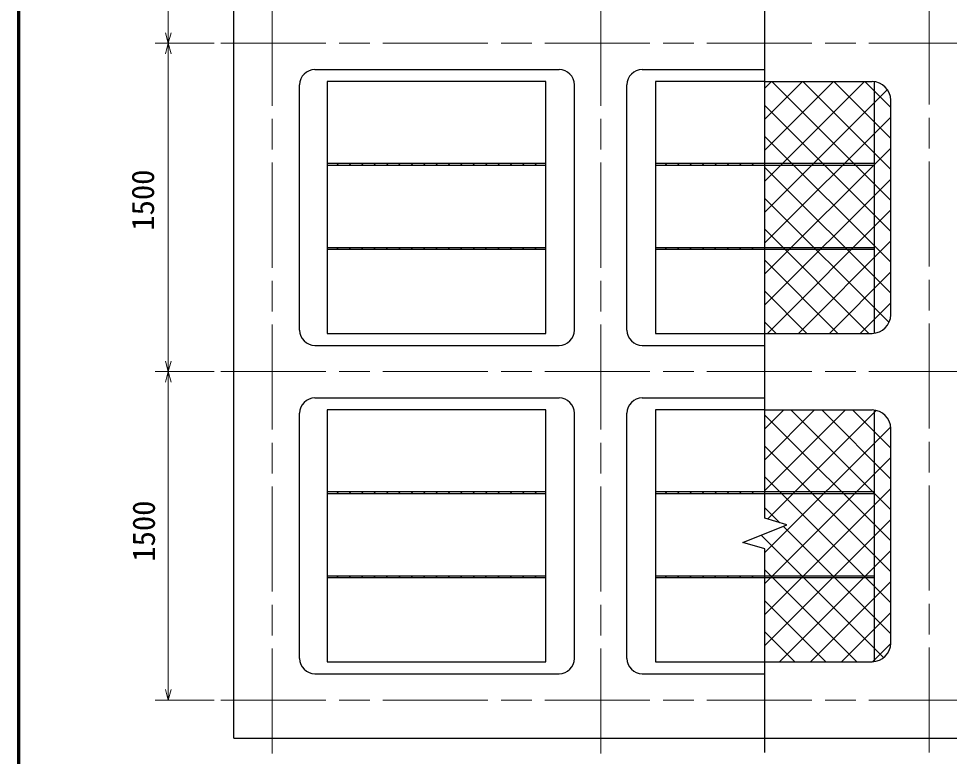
# Model space of a CAD drawing. Units: millimetres, scale not verified. Extents: x 400 to 16400, y 400 to 11650.
# Drawn here: x 400 to 4651, y 3881 to 7251 of the extents above; entities that cross this region are included whole.
import ezdxf
from ezdxf.enums import TextEntityAlignment as Align

# ---------------------------------------------------------------- set-up
doc = ezdxf.new("R2010")
doc.units = ezdxf.units.MM
doc.header["$LTSCALE"] = 40
doc.linetypes.add('CHAIN', pattern=[18.5, 12, -1.5, 3.5, -1.5])
for name, color, linetype, lineweight in [('C-BMK', 2, 'CHAIN', 13), ('C-STR', 1, 'Continuous', 25), ('C-STR-DIM', 1, 'Continuous', 13), ('C-TTL', 2, 'Continuous', 70)]:
    doc.layers.add(name, color=color, linetype=linetype, lineweight=lineweight)
doc.styles.add('ＭＳ ゴシック', font='')
doc.styles.get('ＭＳ ゴシック').set_extended_font_data('MS Gothic')

msp = doc.modelspace()

# ---------------------------------------------------------------- linework, layer by layer
at = {"layer": 'C-BMK'}
for p, q in [((1558.75, 3893.14), (1558.75, 9358.14)), ((3058.75, 3893.14), (3058.75, 9358.14)), ((4558.75, 3898.14), (4558.75, 9358.14)), ((1323.75, 7138.14), (5313.75, 7138.14)), ((1323.75, 5638.14), (5313.75, 5638.14)), ((1323.75, 4138.14), (5313.75, 4138.14))]:
    msp.add_line(p, q, dxfattribs=at)
at = {"layer": 'C-STR', "color": 7}
for p, q in [((1383.75, 3963.14), (1383.75, 9258.14)), ((3808.75, 4968.14), (3808.75, 7828.14)), ((1753.75, 7018.14), (2868.75, 7018.14)), ((3248.75, 7018.14), (3808.75, 7018.14)), ((1683.75, 5828.14), (1683.75, 6948.14)), ((2938.75, 5828.14), (2938.75, 6948.14)), ((3178.75, 5828.14), (3178.75, 6948.14)), ((3808.75, 6963.14), (4298.75, 6963.14)), ((4383.75, 5898.14), (4383.75, 6878.14)), ((3808.75, 5813.14), (4298.75, 5813.14)), ((1753.75, 5758.14), (2868.75, 5758.14)), ((3248.75, 5758.14), (3808.75, 5758.14)), ((1753.75, 5518.14), (2868.75, 5518.14)), ((3248.75, 5518.14), (3808.75, 5518.14)), ((1683.75, 4328.14), (1683.75, 5448.14)), ((2938.75, 4328.14), (2938.75, 5448.14)), ((3178.75, 4328.14), (3178.75, 5448.14)), ((3808.75, 5463.14), (4298.75, 5463.14)), ((4383.75, 4398.14), (4383.75, 5378.14)), ((3708.75, 4858.14), (3908.75, 4938.14)), ((3908.75, 4938.14), (3808.75, 4968.14)), ((3808.75, 4828.14), (3708.75, 4858.14)), ((3808.75, 3898.14), (3808.75, 4828.14)), ((3808.75, 4313.14), (4298.75, 4313.14)), ((1753.75, 4258.14), (2868.75, 4258.14)), ((3248.75, 4258.14), (3808.75, 4258.14)), ((1383.75, 3963.14), (5308.75, 3963.14))]:
    msp.add_line(p, q, dxfattribs=at)
at = {"layer": 'C-STR', "color": 6}
for p, q in [((2808.75, 6963.14), (1808.75, 6963.14)), ((1808.75, 6963.14), (1808.75, 5813.14)), ((2808.75, 5813.14), (2808.75, 6963.14)), ((3808.75, 6963.14), (3308.75, 6963.14)), ((3308.75, 6963.14), (3308.75, 5813.14)), ((4308.75, 5813.14), (4308.75, 6963.14)), ((2808.75, 6588.44), (1808.75, 6588.44)), ((2808.75, 6579.74), (1808.75, 6579.74)), ((1860.55, 6588.44), (1851.85, 6579.74)), ((1908.42, 6579.74), (1917.12, 6588.44)), ((1973.69, 6588.44), (1964.99, 6579.74)), ((2021.56, 6579.74), (2030.26, 6588.44)), ((2086.83, 6588.44), (2078.13, 6579.74)), ((2134.7, 6579.74), (2143.4, 6588.44)), ((2199.97, 6588.44), (2191.27, 6579.74)), ((2247.83, 6579.74), (2256.53, 6588.44)), ((2313.1, 6588.44), (2304.4, 6579.74)), ((2360.97, 6579.74), (2369.67, 6588.44)), ((2426.24, 6588.44), (2417.54, 6579.74)), ((2474.11, 6579.74), (2482.81, 6588.44)), ((2539.38, 6588.44), (2530.68, 6579.74)), ((2587.24, 6579.74), (2595.94, 6588.44)), ((2652.51, 6588.44), (2643.81, 6579.74)), ((2700.38, 6579.74), (2709.08, 6588.44)), ((2765.65, 6588.44), (2756.95, 6579.74)), ((4308.75, 6588.44), (3308.75, 6588.44)), ((4308.75, 6579.74), (3308.75, 6579.74)), ((3360.55, 6588.44), (3351.85, 6579.74)), ((3408.42, 6579.74), (3417.12, 6588.44)), ((3473.69, 6588.44), (3464.99, 6579.74)), ((3521.56, 6579.74), (3530.26, 6588.44)), ((3586.83, 6588.44), (3578.13, 6579.74)), ((3634.7, 6579.74), (3643.4, 6588.44)), ((3699.97, 6588.44), (3691.27, 6579.74)), ((3747.83, 6579.74), (3756.53, 6588.44)), ((3808.75, 6584.09), (3804.4, 6579.74)), ((1808.75, 6205.14), (2808.75, 6205.14)), ((2808.75, 6196.44), (1808.75, 6196.44)), ((1851.85, 6196.44), (1860.55, 6205.14)), ((1917.12, 6205.14), (1908.42, 6196.44)), ((1964.99, 6196.44), (1973.69, 6205.14)), ((2030.26, 6205.14), (2021.56, 6196.44)), ((2078.13, 6196.44), (2086.83, 6205.14)), ((2143.4, 6205.14), (2134.7, 6196.44)), ((2191.27, 6196.44), (2199.97, 6205.14)), ((2256.53, 6205.14), (2247.83, 6196.44)), ((2304.4, 6196.44), (2313.1, 6205.14)), ((2369.67, 6205.14), (2360.97, 6196.44)), ((2417.54, 6196.44), (2426.24, 6205.14)), ((2482.81, 6205.14), (2474.11, 6196.44)), ((2530.68, 6196.44), (2539.38, 6205.14)), ((2595.94, 6205.14), (2587.24, 6196.44)), ((2643.81, 6196.44), (2652.51, 6205.14)), ((2709.08, 6205.14), (2700.38, 6196.44)), ((2756.95, 6196.44), (2765.65, 6205.14)), ((3308.75, 6205.14), (4308.75, 6205.14)), ((4308.75, 6196.44), (3308.75, 6196.44)), ((3351.85, 6196.44), (3360.55, 6205.14)), ((3417.12, 6205.14), (3408.42, 6196.44)), ((3464.99, 6196.44), (3473.69, 6205.14)), ((3530.26, 6205.14), (3521.56, 6196.44)), ((3578.13, 6196.44), (3586.83, 6205.14)), ((3643.4, 6205.14), (3634.7, 6196.44)), ((3691.27, 6196.44), (3699.97, 6205.14)), ((3756.53, 6205.14), (3747.83, 6196.44)), ((3804.4, 6196.44), (3808.75, 6200.79)), ((1808.75, 5813.14), (2808.75, 5813.14)), ((3308.75, 5813.14), (3808.75, 5813.14)), ((2808.75, 5463.14), (1808.75, 5463.14)), ((1808.75, 5463.14), (1808.75, 4313.14)), ((2808.75, 4313.14), (2808.75, 5463.14)), ((3808.75, 5463.14), (3308.75, 5463.14)), ((3308.75, 5463.14), (3308.75, 4313.14)), ((4308.75, 4313.14), (4308.75, 5463.14)), ((2808.75, 5088.44), (1808.75, 5088.44)), ((2808.75, 5079.74), (1808.75, 5079.74)), ((1860.55, 5088.44), (1851.85, 5079.74)), ((1908.42, 5079.74), (1917.12, 5088.44)), ((1973.69, 5088.44), (1964.99, 5079.74)), ((2021.56, 5079.74), (2030.26, 5088.44)), ((2086.83, 5088.44), (2078.13, 5079.74)), ((2134.7, 5079.74), (2143.4, 5088.44)), ((2199.97, 5088.44), (2191.27, 5079.74)), ((2247.83, 5079.74), (2256.53, 5088.44)), ((2313.1, 5088.44), (2304.4, 5079.74)), ((2360.97, 5079.74), (2369.67, 5088.44)), ((2426.24, 5088.44), (2417.54, 5079.74)), ((2474.11, 5079.74), (2482.81, 5088.44)), ((2539.38, 5088.44), (2530.68, 5079.74)), ((2587.24, 5079.74), (2595.94, 5088.44)), ((2652.51, 5088.44), (2643.81, 5079.74)), ((2700.38, 5079.74), (2709.08, 5088.44)), ((2765.65, 5088.44), (2756.95, 5079.74)), ((4308.75, 5088.44), (3308.75, 5088.44)), ((4308.75, 5079.74), (3308.75, 5079.74)), ((3360.55, 5088.44), (3351.85, 5079.74)), ((3408.42, 5079.74), (3417.12, 5088.44)), ((3473.69, 5088.44), (3464.99, 5079.74)), ((3521.56, 5079.74), (3530.26, 5088.44)), ((3586.83, 5088.44), (3578.13, 5079.74)), ((3634.7, 5079.74), (3643.4, 5088.44)), ((3699.97, 5088.44), (3691.27, 5079.74)), ((3747.83, 5079.74), (3756.53, 5088.44)), ((3808.75, 5084.09), (3804.4, 5079.74)), ((1808.75, 4705.14), (2808.75, 4705.14)), ((2808.75, 4696.44), (1808.75, 4696.44)), ((1851.85, 4696.44), (1860.55, 4705.14)), ((1917.12, 4705.14), (1908.42, 4696.44)), ((1964.99, 4696.44), (1973.69, 4705.14)), ((2030.26, 4705.14), (2021.56, 4696.44)), ((2078.13, 4696.44), (2086.83, 4705.14)), ((2143.4, 4705.14), (2134.7, 4696.44)), ((2191.27, 4696.44), (2199.97, 4705.14)), ((2256.53, 4705.14), (2247.83, 4696.44)), ((2304.4, 4696.44), (2313.1, 4705.14)), ((2369.67, 4705.14), (2360.97, 4696.44)), ((2417.54, 4696.44), (2426.24, 4705.14)), ((2482.81, 4705.14), (2474.11, 4696.44)), ((2530.68, 4696.44), (2539.38, 4705.14)), ((2595.94, 4705.14), (2587.24, 4696.44)), ((2643.81, 4696.44), (2652.51, 4705.14)), ((2709.08, 4705.14), (2700.38, 4696.44)), ((2756.95, 4696.44), (2765.65, 4705.14)), ((3308.75, 4705.14), (4308.75, 4705.14)), ((4308.75, 4696.44), (3308.75, 4696.44)), ((3351.85, 4696.44), (3360.55, 4705.14)), ((3417.12, 4705.14), (3408.42, 4696.44)), ((3464.99, 4696.44), (3473.69, 4705.14)), ((3530.26, 4705.14), (3521.56, 4696.44)), ((3578.13, 4696.44), (3586.83, 4705.14)), ((3643.4, 4705.14), (3634.7, 4696.44)), ((3691.27, 4696.44), (3699.97, 4705.14)), ((3756.53, 4705.14), (3747.83, 4696.44)), ((3804.4, 4696.44), (3808.75, 4700.79)), ((1808.75, 4313.14), (2808.75, 4313.14)), ((3308.75, 4313.14), (3808.75, 4313.14))]:
    msp.add_line(p, q, dxfattribs=at)
at = {"layer": 'C-STR'}
for p, q in [((3838.9, 6963.14), (3808.75, 6932.99)), ((3808.75, 6791.57), (3980.32, 6963.14)), ((4121.75, 6963.14), (3808.75, 6650.15)), ((3808.75, 6508.73), (4263.17, 6963.14)), ((4383.75, 6420.4), (3841.01, 6963.14)), ((3982.43, 6963.14), (4383.75, 6561.82)), ((4123.85, 6963.14), (4383.75, 6703.25)), ((4265.27, 6963.14), (4383.75, 6844.67)), ((4368.36, 6926.92), (3808.75, 6367.31)), ((4383.75, 6278.98), (3808.75, 6853.98)), ((3808.75, 6225.89), (4383.75, 6800.89)), ((4383.75, 6137.56), (3808.75, 6712.56)), ((4383.75, 6659.47), (3808.75, 6084.47)), ((3808.75, 6571.14), (4383.75, 5996.14)), ((4383.75, 6518.04), (3808.75, 5943.04)), ((3808.75, 6429.72), (4375.93, 5862.54)), ((3820.27, 5813.14), (4383.75, 6376.62)), ((3808.75, 6288.3), (4283.9, 5813.14)), ((3961.7, 5813.14), (4383.75, 6235.2)), ((4142.48, 5813.14), (3808.75, 6146.88)), ((4383.75, 6093.78), (4103.12, 5813.14)), ((3808.75, 6005.45), (4001.06, 5813.14)), ((4383.75, 5952.36), (4244.54, 5813.14)), ((3859.64, 5813.14), (3808.75, 5864.03)), ((3808.75, 5377.36), (3894.54, 5463.14)), ((4035.96, 5463.14), (3808.75, 5235.94)), ((3808.75, 5094.52), (4177.38, 5463.14)), ((4316.85, 5461.2), (3820.33, 4964.67)), ((4383.75, 5006.19), (3926.8, 5463.14)), ((4068.22, 5463.14), (4383.75, 5147.61)), ((4383.75, 5289.03), (4209.64, 5463.14)), ((3808.75, 5439.77), (4383.75, 4864.77)), ((3808.75, 4811.67), (4383.36, 5386.28)), ((4383.75, 4723.35), (3808.75, 5298.35)), ((4383.75, 5245.25), (3808.75, 4670.25)), ((4383.75, 4581.93), (3808.75, 5156.93)), ((3808.75, 4528.83), (4383.75, 5103.83)), ((3876.41, 4947.85), (3808.75, 5015.5)), ((4383.75, 4962.41), (3808.75, 4387.41)), ((4351.41, 4331.42), (3791.57, 4891.27)), ((4383.75, 4440.5), (3892.58, 4931.68)), ((3875.91, 4313.14), (4383.75, 4820.99)), ((4228.27, 4313.14), (3808.75, 4732.66)), ((4383.75, 4679.57), (4017.33, 4313.14)), ((4086.85, 4313.14), (3808.75, 4591.24)), ((4158.75, 4313.14), (4383.75, 4538.15)), ((3945.43, 4313.14), (3808.75, 4449.82)), ((4300.17, 4313.14), (4383.75, 4396.72))]:
    msp.add_line(p, q, dxfattribs=at)
at = {"layer": 'C-STR', "color": 7}
for centre, radius, start, end in [((1753.75, 6948.14), 70, 90, 180), ((2868.75, 6948.14), 70, 0, 90), ((3248.75, 6948.14), 70, 90, 180), ((4298.75, 6878.14), 85, 0, 90), ((4298.75, 5898.14), 85, 270, 0), ((1753.75, 5828.14), 70, 180, 270), ((2868.75, 5828.14), 70, 270.00005, 0.00005), ((3248.75, 5828.14), 70, 180, 270), ((1753.75, 5448.14), 70, 90, 180), ((2868.75, 5448.14), 70, 0, 90), ((3248.75, 5448.14), 70, 90, 180), ((4298.75, 5378.14), 85, 0, 90), ((4298.75, 4398.14), 85, 270, 0), ((1753.75, 4328.14), 70, 180, 270), ((2868.75, 4328.14), 70, 270, 0), ((3248.75, 4328.14), 70, 180, 270)]:
    msp.add_arc(centre, radius, start, end, dxfattribs=at)
at = {"layer": 'C-STR-DIM'}
for p, q in [((1083.75, 7138.14), (1083.75, 8638.14)), ((1083.75, 7138.14), (1070.81, 7186.44)), ((1083.75, 7138.14), (1096.69, 7186.44)), ((1293.75, 7138.14), (1023.75, 7138.14)), ((1083.75, 7138.14), (1070.81, 7089.85)), ((1083.75, 5638.14), (1083.75, 7138.14)), ((1083.75, 7138.14), (1096.69, 7089.85)), ((1083.75, 5638.14), (1070.81, 5686.44)), ((1083.75, 5638.14), (1096.69, 5686.44)), ((1293.75, 5638.14), (1023.75, 5638.14)), ((1083.75, 5638.14), (1070.81, 5589.85)), ((1083.75, 4138.14), (1083.75, 5638.14)), ((1083.75, 5638.14), (1096.69, 5589.85)), ((1083.75, 4138.14), (1070.81, 4186.44)), ((1083.75, 4138.14), (1096.69, 4186.44)), ((1293.75, 4138.14), (1023.75, 4138.14))]:
    msp.add_line(p, q, dxfattribs=at)
at = {"layer": 'C-TTL'}
msp.add_lwpolyline([(400, 400), (16400, 400), (16400, 11480), (400, 11480)], close=True, dxfattribs=at)

# ---------------------------------------------------------------- texts
at = {"layer": 'C-STR-DIM', "color": 7, "style": 'ＭＳ ゴシック'}
for p in [(1049.44, 6282.2), (1053.44, 4770.2)]:
    msp.add_text('1500', height=102.6, rotation=90, dxfattribs=at).set_placement(p, align=Align.BOTTOM_LEFT)

doc.saveas('drawing.dxf')
